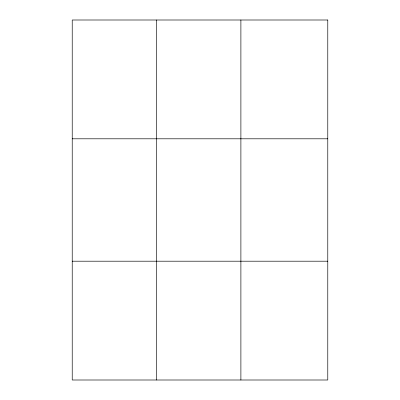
<?xml version="1.0" encoding="UTF-8"?>
<svg xmlns="http://www.w3.org/2000/svg" width="400" height="400" viewBox="0 0 400 400"><rect width="100%" height="100%" fill="white"/><g stroke="black" fill="none" stroke-linecap="round" stroke-linejoin="round"><path stroke-width="0.6" d="M156.555 20L156.555 380M240.89 20L240.89 380M72.225 138.8L327.775 138.8M72.225 261.2L327.775 261.2M327.775 20L327.775 380L72.225 380L72.225 20L327.775 20"/></g></svg>
